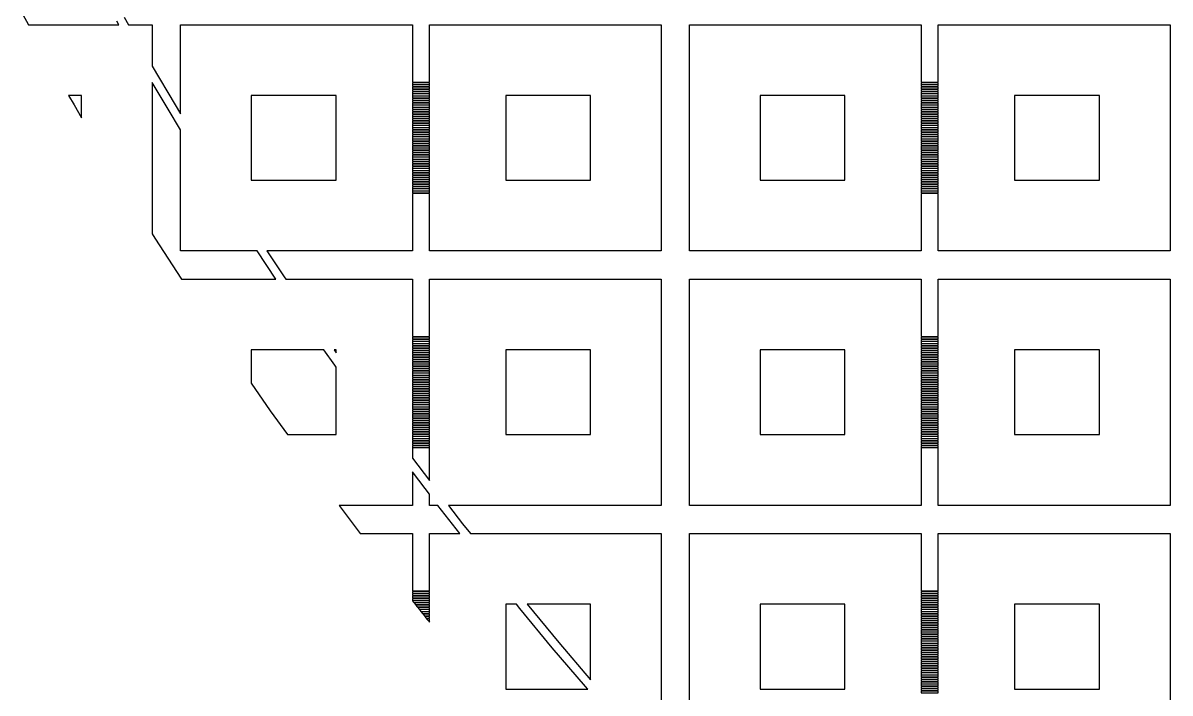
# Model space of a CAD drawing. Extents: x 40 to 187, y -3 to 150.
# Drawn here: x 43.42 to 64.17, y 24.47 to 36.59 of the extents above; entities that cross this region are included whole.
import ezdxf

# ---------------------------------------------------------------- set-up
doc = ezdxf.new("R2010")
doc.units = 0

msp = doc.modelspace()

# ---------------------------------------------------------------- linework, layer by layer
for p, q in [((43.4214, 36.7401), (43.5232, 36.5579)), ((43.5232, 36.5579), (45.1563, 36.5579)), ((45.1563, 36.5579), (45.119, 36.6229)), ((45.2495, 36.6968), (45.3293, 36.5579)), ((45.3293, 36.5579), (45.7613, 36.5579)), ((45.7613, 36.5579), (45.7613, 35.8087)), ((46.2726, 34.9482), (46.2726, 36.5579)), ((46.2726, 36.5579), (50.4653, 36.5579)), ((50.4653, 36.5579), (50.4653, 35.52)), ((50.7721, 35.52), (50.7721, 36.5579)), ((50.7721, 36.5579), (54.9647, 36.5579)), ((54.9647, 36.5579), (54.9647, 32.4675)), ((55.476, 32.4675), (55.476, 36.5579)), ((55.476, 36.5579), (59.6687, 36.5579)), ((59.6687, 36.5579), (59.6687, 35.52)), ((59.9755, 35.52), (59.9755, 36.5579)), ((59.9755, 36.5579), (64.1681, 36.5579)), ((64.1681, 36.5579), (64.1681, 32.4675)), ((45.7613, 35.8087), (46.1755, 35.108)), ((46.0468, 35.0309), (45.7613, 35.5139)), ((45.7613, 35.5139), (45.7613, 32.777)), ((50.4653, 35.52), (50.7721, 35.52)), ((50.7721, 35.5098), (50.4653, 35.5098)), ((50.4653, 35.5098), (50.4653, 35.4791)), ((50.4653, 35.4791), (50.7721, 35.4791)), ((50.7721, 35.4791), (50.7721, 35.5098)), ((59.6687, 35.52), (59.9755, 35.52)), ((59.9755, 35.5098), (59.6687, 35.5098)), ((59.6687, 35.5098), (59.6687, 35.4791)), ((59.6687, 35.4791), (59.9755, 35.4791)), ((59.9755, 35.4791), (59.9755, 35.5098)), ((44.4831, 35.2797), (44.2474, 35.2797)), ((44.2474, 35.2797), (44.3469, 35.1065)), ((44.4831, 34.8761), (44.4831, 35.2797)), ((49.0848, 35.2797), (47.5509, 35.2797)), ((47.5509, 35.2797), (47.5509, 33.7458)), ((49.0848, 33.7458), (49.0848, 35.2797)), ((50.7721, 35.4689), (50.4653, 35.4689)), ((50.4653, 35.4689), (50.4653, 35.4382)), ((50.4653, 35.4382), (50.7721, 35.4382)), ((50.7721, 35.428), (50.4653, 35.428)), ((50.4653, 35.428), (50.4653, 35.3973)), ((50.4653, 35.3973), (50.7721, 35.3973)), ((50.7721, 35.3871), (50.4653, 35.3871)), ((50.4653, 35.3871), (50.4653, 35.3564)), ((50.4653, 35.3564), (50.7721, 35.3564)), ((50.7721, 35.3461), (50.4653, 35.3461)), ((50.4653, 35.3461), (50.4653, 35.3155)), ((50.4653, 35.3155), (50.7721, 35.3155)), ((50.7721, 35.3053), (50.4653, 35.3053)), ((50.4653, 35.3053), (50.4653, 35.2746)), ((50.4653, 35.2746), (50.7721, 35.2746)), ((50.7721, 35.4382), (50.7721, 35.4689)), ((50.7721, 35.3973), (50.7721, 35.428)), ((50.7721, 35.3564), (50.7721, 35.3871)), ((50.7721, 35.3155), (50.7721, 35.3461)), ((50.7721, 35.2746), (50.7721, 35.3053)), ((53.6865, 35.2797), (52.1526, 35.2797)), ((52.1526, 35.2797), (52.1526, 33.7458)), ((53.6865, 33.7458), (53.6865, 35.2797)), ((58.2882, 35.2797), (56.7543, 35.2797)), ((56.7543, 35.2797), (56.7543, 33.7458)), ((58.2882, 33.7458), (58.2882, 35.2797)), ((59.9755, 35.4689), (59.6687, 35.4689)), ((59.6687, 35.4689), (59.6687, 35.4382)), ((59.6687, 35.4382), (59.9755, 35.4382)), ((59.9755, 35.428), (59.6687, 35.428)), ((59.6687, 35.428), (59.6687, 35.3973)), ((59.6687, 35.3973), (59.9755, 35.3973)), ((59.9755, 35.3871), (59.6687, 35.3871)), ((59.6687, 35.3871), (59.6687, 35.3564)), ((59.6687, 35.3564), (59.9755, 35.3564)), ((59.9755, 35.3461), (59.6687, 35.3461)), ((59.6687, 35.3461), (59.6687, 35.3155)), ((59.6687, 35.3155), (59.9755, 35.3155)), ((59.9755, 35.3053), (59.6687, 35.3053)), ((59.6687, 35.3053), (59.6687, 35.2746)), ((59.6687, 35.2746), (59.9755, 35.2746)), ((59.9755, 35.4382), (59.9755, 35.4689)), ((59.9755, 35.3973), (59.9755, 35.428)), ((59.9755, 35.3564), (59.9755, 35.3871)), ((59.9755, 35.3155), (59.9755, 35.3461)), ((59.9755, 35.2746), (59.9755, 35.3053)), ((62.8899, 35.2797), (61.356, 35.2797)), ((61.356, 35.2797), (61.356, 33.7458)), ((62.8899, 33.7458), (62.8899, 35.2797)), ((44.3469, 35.1065), (44.4831, 34.8761)), ((46.1755, 35.108), (46.2726, 34.9482)), ((50.7721, 35.2643), (50.4653, 35.2643)), ((50.4653, 35.2643), (50.4653, 35.2337)), ((50.4653, 35.2337), (50.7721, 35.2337)), ((50.7721, 35.2234), (50.4653, 35.2234)), ((50.4653, 35.2234), (50.4653, 35.1928)), ((50.4653, 35.1928), (50.7721, 35.1928)), ((50.7721, 35.1825), (50.4653, 35.1825)), ((50.4653, 35.1825), (50.4653, 35.1519)), ((50.4653, 35.1519), (50.7721, 35.1519)), ((50.7721, 35.1416), (50.4653, 35.1416)), ((50.4653, 35.1416), (50.4653, 35.111)), ((50.4653, 35.111), (50.7721, 35.111)), ((50.7721, 35.1007), (50.4653, 35.1007)), ((50.4653, 35.1007), (50.4653, 35.0701)), ((50.4653, 35.0701), (50.7721, 35.0701)), ((50.7721, 35.2337), (50.7721, 35.2643)), ((50.7721, 35.1928), (50.7721, 35.2234)), ((50.7721, 35.1519), (50.7721, 35.1825)), ((50.7721, 35.111), (50.7721, 35.1416)), ((50.7721, 35.0701), (50.7721, 35.1007)), ((59.9755, 35.2643), (59.6687, 35.2643)), ((59.6687, 35.2643), (59.6687, 35.2337)), ((59.6687, 35.2337), (59.9755, 35.2337)), ((59.9755, 35.2234), (59.6687, 35.2234)), ((59.6687, 35.2234), (59.6687, 35.1928)), ((59.6687, 35.1928), (59.9755, 35.1928)), ((59.9755, 35.1825), (59.6687, 35.1825)), ((59.6687, 35.1825), (59.6687, 35.1519)), ((59.6687, 35.1519), (59.9755, 35.1519)), ((59.9755, 35.1416), (59.6687, 35.1416)), ((59.6687, 35.1416), (59.6687, 35.111)), ((59.6687, 35.111), (59.9755, 35.111)), ((59.9755, 35.1007), (59.6687, 35.1007)), ((59.6687, 35.1007), (59.6687, 35.0701)), ((59.6687, 35.0701), (59.9755, 35.0701)), ((59.9755, 35.2337), (59.9755, 35.2643)), ((59.9755, 35.1928), (59.9755, 35.2234)), ((59.9755, 35.1519), (59.9755, 35.1825)), ((59.9755, 35.111), (59.9755, 35.1416)), ((59.9755, 35.0701), (59.9755, 35.1007)), ((46.2726, 34.6594), (46.0468, 35.0309)), ((50.7721, 35.0598), (50.4653, 35.0598)), ((50.4653, 35.0598), (50.4653, 35.0291)), ((50.4653, 35.0291), (50.7721, 35.0291)), ((50.7721, 35.0189), (50.4653, 35.0189)), ((50.4653, 35.0189), (50.4653, 34.9883)), ((50.4653, 34.9883), (50.7721, 34.9883)), ((50.7721, 34.978), (50.4653, 34.978)), ((50.4653, 34.978), (50.4653, 34.9473)), ((50.4653, 34.9473), (50.7721, 34.9473)), ((50.7721, 34.9371), (50.4653, 34.9371)), ((50.4653, 34.9371), (50.4653, 34.9064)), ((50.4653, 34.9064), (50.7721, 34.9064)), ((50.7721, 34.8962), (50.4653, 34.8962)), ((50.4653, 34.8962), (50.4653, 34.8655)), ((50.4653, 34.8655), (50.7721, 34.8655)), ((50.7721, 34.8553), (50.4653, 34.8553)), ((50.4653, 34.8553), (50.4653, 34.8246)), ((50.7721, 35.0291), (50.7721, 35.0598)), ((50.7721, 34.9883), (50.7721, 35.0189)), ((50.7721, 34.9473), (50.7721, 34.978)), ((50.7721, 34.9064), (50.7721, 34.9371)), ((50.7721, 34.8655), (50.7721, 34.8962)), ((50.7721, 34.8246), (50.7721, 34.8553)), ((59.9755, 35.0598), (59.6687, 35.0598)), ((59.6687, 35.0598), (59.6687, 35.0291)), ((59.6687, 35.0291), (59.9755, 35.0291)), ((59.9755, 35.0189), (59.6687, 35.0189)), ((59.6687, 35.0189), (59.6687, 34.9883)), ((59.6687, 34.9883), (59.9755, 34.9883)), ((59.9755, 34.978), (59.6687, 34.978)), ((59.6687, 34.978), (59.6687, 34.9473)), ((59.6687, 34.9473), (59.9755, 34.9473)), ((59.9755, 34.9371), (59.6687, 34.9371)), ((59.6687, 34.9371), (59.6687, 34.9064)), ((59.6687, 34.9064), (59.9755, 34.9064)), ((59.9755, 34.8962), (59.6687, 34.8962)), ((59.6687, 34.8962), (59.6687, 34.8655)), ((59.6687, 34.8655), (59.9755, 34.8655)), ((59.9755, 34.8553), (59.6687, 34.8553)), ((59.6687, 34.8553), (59.6687, 34.8246)), ((59.9755, 35.0291), (59.9755, 35.0598)), ((59.9755, 34.9883), (59.9755, 35.0189)), ((59.9755, 34.9473), (59.9755, 34.978)), ((59.9755, 34.9064), (59.9755, 34.9371)), ((59.9755, 34.8655), (59.9755, 34.8962)), ((59.9755, 34.8246), (59.9755, 34.8553)), ((46.2726, 32.4675), (46.2726, 34.6594)), ((50.4653, 34.8246), (50.7721, 34.8246)), ((50.7721, 34.8144), (50.4653, 34.8144)), ((50.4653, 34.8144), (50.4653, 34.7837)), ((50.4653, 34.7837), (50.7721, 34.7837)), ((50.7721, 34.7735), (50.4653, 34.7735)), ((50.4653, 34.7735), (50.4653, 34.7428)), ((50.4653, 34.7428), (50.7721, 34.7428)), ((50.7721, 34.7326), (50.4653, 34.7326)), ((50.4653, 34.7326), (50.4653, 34.7019)), ((50.4653, 34.7019), (50.7721, 34.7019)), ((50.7721, 34.6917), (50.4653, 34.6917)), ((50.4653, 34.6917), (50.4653, 34.661)), ((50.4653, 34.661), (50.7721, 34.661)), ((50.7721, 34.6508), (50.4653, 34.6508)), ((50.4653, 34.6508), (50.4653, 34.6201)), ((50.7721, 34.7837), (50.7721, 34.8144)), ((50.7721, 34.7428), (50.7721, 34.7735)), ((50.7721, 34.7019), (50.7721, 34.7326)), ((50.7721, 34.661), (50.7721, 34.6917)), ((50.7721, 34.6201), (50.7721, 34.6508)), ((59.6687, 34.8246), (59.9755, 34.8246)), ((59.9755, 34.8144), (59.6687, 34.8144)), ((59.6687, 34.8144), (59.6687, 34.7837)), ((59.6687, 34.7837), (59.9755, 34.7837)), ((59.9755, 34.7735), (59.6687, 34.7735)), ((59.6687, 34.7735), (59.6687, 34.7428)), ((59.6687, 34.7428), (59.9755, 34.7428)), ((59.9755, 34.7326), (59.6687, 34.7326)), ((59.6687, 34.7326), (59.6687, 34.7019)), ((59.6687, 34.7019), (59.9755, 34.7019)), ((59.9755, 34.6917), (59.6687, 34.6917)), ((59.6687, 34.6917), (59.6687, 34.661)), ((59.6687, 34.661), (59.9755, 34.661)), ((59.9755, 34.6508), (59.6687, 34.6508)), ((59.6687, 34.6508), (59.6687, 34.6201)), ((59.9755, 34.7837), (59.9755, 34.8144)), ((59.9755, 34.7428), (59.9755, 34.7735)), ((59.9755, 34.7019), (59.9755, 34.7326)), ((59.9755, 34.661), (59.9755, 34.6917)), ((59.9755, 34.6201), (59.9755, 34.6508)), ((50.4653, 34.6201), (50.7721, 34.6201)), ((50.7721, 34.6099), (50.4653, 34.6099)), ((50.4653, 34.6099), (50.4653, 34.5792)), ((50.4653, 34.5792), (50.7721, 34.5792)), ((50.7721, 34.569), (50.4653, 34.569)), ((50.4653, 34.569), (50.4653, 34.5383)), ((50.4653, 34.5383), (50.7721, 34.5383)), ((50.7721, 34.5281), (50.4653, 34.5281)), ((50.4653, 34.5281), (50.4653, 34.4974)), ((50.4653, 34.4974), (50.7721, 34.4974)), ((50.7721, 34.4872), (50.4653, 34.4872)), ((50.4653, 34.4872), (50.4653, 34.4565)), ((50.4653, 34.4565), (50.7721, 34.4565)), ((50.7721, 34.4463), (50.4653, 34.4463)), ((50.4653, 34.4463), (50.4653, 34.4156)), ((50.7721, 34.5792), (50.7721, 34.6099)), ((50.7721, 34.5383), (50.7721, 34.569)), ((50.7721, 34.4974), (50.7721, 34.5281)), ((50.7721, 34.4565), (50.7721, 34.4872)), ((50.7721, 34.4156), (50.7721, 34.4463)), ((59.6687, 34.6201), (59.9755, 34.6201)), ((59.9755, 34.6099), (59.6687, 34.6099)), ((59.6687, 34.6099), (59.6687, 34.5792)), ((59.6687, 34.5792), (59.9755, 34.5792)), ((59.9755, 34.569), (59.6687, 34.569)), ((59.6687, 34.569), (59.6687, 34.5383)), ((59.6687, 34.5383), (59.9755, 34.5383)), ((59.9755, 34.5281), (59.6687, 34.5281)), ((59.6687, 34.5281), (59.6687, 34.4974)), ((59.6687, 34.4974), (59.9755, 34.4974)), ((59.9755, 34.4872), (59.6687, 34.4872)), ((59.6687, 34.4872), (59.6687, 34.4565)), ((59.6687, 34.4565), (59.9755, 34.4565)), ((59.9755, 34.4463), (59.6687, 34.4463)), ((59.6687, 34.4463), (59.6687, 34.4156)), ((59.9755, 34.5792), (59.9755, 34.6099)), ((59.9755, 34.5383), (59.9755, 34.569)), ((59.9755, 34.4974), (59.9755, 34.5281)), ((59.9755, 34.4565), (59.9755, 34.4872)), ((59.9755, 34.4156), (59.9755, 34.4463)), ((50.4653, 34.4156), (50.7721, 34.4156)), ((50.7721, 34.4054), (50.4653, 34.4054)), ((50.4653, 34.4054), (50.4653, 34.3747)), ((50.4653, 34.3747), (50.7721, 34.3747)), ((50.7721, 34.3645), (50.4653, 34.3645)), ((50.4653, 34.3645), (50.4653, 34.3338)), ((50.4653, 34.3338), (50.7721, 34.3338)), ((50.7721, 34.3236), (50.4653, 34.3236)), ((50.4653, 34.3236), (50.4653, 34.2929)), ((50.4653, 34.2929), (50.7721, 34.2929)), ((50.7721, 34.2827), (50.4653, 34.2827)), ((50.4653, 34.2827), (50.4653, 34.252)), ((50.4653, 34.252), (50.7721, 34.252)), ((50.7721, 34.2418), (50.4653, 34.2418)), ((50.4653, 34.2418), (50.4653, 34.2111)), ((50.7721, 34.3747), (50.7721, 34.4054)), ((50.7721, 34.3338), (50.7721, 34.3645)), ((50.7721, 34.2929), (50.7721, 34.3236)), ((50.7721, 34.252), (50.7721, 34.2827)), ((50.7721, 34.2111), (50.7721, 34.2418)), ((59.6687, 34.4156), (59.9755, 34.4156)), ((59.9755, 34.4054), (59.6687, 34.4054)), ((59.6687, 34.4054), (59.6687, 34.3747)), ((59.6687, 34.3747), (59.9755, 34.3747)), ((59.9755, 34.3645), (59.6687, 34.3645)), ((59.6687, 34.3645), (59.6687, 34.3338)), ((59.6687, 34.3338), (59.9755, 34.3338)), ((59.9755, 34.3236), (59.6687, 34.3236)), ((59.6687, 34.3236), (59.6687, 34.2929)), ((59.6687, 34.2929), (59.9755, 34.2929)), ((59.9755, 34.2827), (59.6687, 34.2827)), ((59.6687, 34.2827), (59.6687, 34.252)), ((59.6687, 34.252), (59.9755, 34.252)), ((59.9755, 34.2418), (59.6687, 34.2418)), ((59.6687, 34.2418), (59.6687, 34.2111)), ((59.9755, 34.3747), (59.9755, 34.4054)), ((59.9755, 34.3338), (59.9755, 34.3645)), ((59.9755, 34.2929), (59.9755, 34.3236)), ((59.9755, 34.252), (59.9755, 34.2827)), ((59.9755, 34.2111), (59.9755, 34.2418)), ((50.4653, 34.2111), (50.7721, 34.2111)), ((50.7721, 34.2009), (50.4653, 34.2009)), ((50.4653, 34.2009), (50.4653, 34.1702)), ((50.4653, 34.1702), (50.7721, 34.1702)), ((50.7721, 34.16), (50.4653, 34.16)), ((50.4653, 34.16), (50.4653, 34.1293)), ((50.4653, 34.1293), (50.7721, 34.1293)), ((50.7721, 34.119), (50.4653, 34.119)), ((50.4653, 34.119), (50.4653, 34.0884)), ((50.4653, 34.0884), (50.7721, 34.0884)), ((50.7721, 34.0782), (50.4653, 34.0782)), ((50.4653, 34.0782), (50.4653, 34.0475)), ((50.4653, 34.0475), (50.7721, 34.0475)), ((50.7721, 34.0372), (50.4653, 34.0372)), ((50.4653, 34.0372), (50.4653, 34.0066)), ((50.7721, 34.1702), (50.7721, 34.2009)), ((50.7721, 34.1293), (50.7721, 34.16)), ((50.7721, 34.0884), (50.7721, 34.119)), ((50.7721, 34.0475), (50.7721, 34.0782)), ((50.7721, 34.0066), (50.7721, 34.0372)), ((59.6687, 34.2111), (59.9755, 34.2111)), ((59.9755, 34.2009), (59.6687, 34.2009)), ((59.6687, 34.2009), (59.6687, 34.1702)), ((59.6687, 34.1702), (59.9755, 34.1702)), ((59.9755, 34.16), (59.6687, 34.16)), ((59.6687, 34.16), (59.6687, 34.1293)), ((59.6687, 34.1293), (59.9755, 34.1293)), ((59.9755, 34.119), (59.6687, 34.119)), ((59.6687, 34.119), (59.6687, 34.0884)), ((59.6687, 34.0884), (59.9755, 34.0884)), ((59.9755, 34.0782), (59.6687, 34.0782)), ((59.6687, 34.0782), (59.6687, 34.0475)), ((59.6687, 34.0475), (59.9755, 34.0475)), ((59.9755, 34.0372), (59.6687, 34.0372)), ((59.6687, 34.0372), (59.6687, 34.0066)), ((59.9755, 34.1702), (59.9755, 34.2009)), ((59.9755, 34.1293), (59.9755, 34.16)), ((59.9755, 34.0884), (59.9755, 34.119)), ((59.9755, 34.0475), (59.9755, 34.0782)), ((59.9755, 34.0066), (59.9755, 34.0372)), ((50.4653, 34.0066), (50.7721, 34.0066)), ((50.7721, 33.9963), (50.4653, 33.9963)), ((50.4653, 33.9963), (50.4653, 33.9657)), ((50.4653, 33.9657), (50.7721, 33.9657)), ((50.7721, 33.9554), (50.4653, 33.9554)), ((50.4653, 33.9554), (50.4653, 33.9247)), ((50.4653, 33.9247), (50.7721, 33.9247)), ((50.7721, 33.9145), (50.4653, 33.9145)), ((50.4653, 33.9145), (50.4653, 33.8839)), ((50.4653, 33.8839), (50.7721, 33.8839)), ((50.7721, 33.8736), (50.4653, 33.8736)), ((50.4653, 33.8736), (50.4653, 33.8429)), ((50.4653, 33.8429), (50.7721, 33.8429)), ((50.7721, 33.8327), (50.4653, 33.8327)), ((50.4653, 33.8327), (50.4653, 33.802)), ((50.7721, 33.9657), (50.7721, 33.9963)), ((50.7721, 33.9247), (50.7721, 33.9554)), ((50.7721, 33.8839), (50.7721, 33.9145)), ((50.7721, 33.8429), (50.7721, 33.8736)), ((50.7721, 33.802), (50.7721, 33.8327)), ((59.6687, 34.0066), (59.9755, 34.0066)), ((59.9755, 33.9963), (59.6687, 33.9963)), ((59.6687, 33.9963), (59.6687, 33.9657)), ((59.6687, 33.9657), (59.9755, 33.9657)), ((59.9755, 33.9554), (59.6687, 33.9554)), ((59.6687, 33.9554), (59.6687, 33.9247)), ((59.6687, 33.9247), (59.9755, 33.9247)), ((59.9755, 33.9145), (59.6687, 33.9145)), ((59.6687, 33.9145), (59.6687, 33.8839)), ((59.6687, 33.8839), (59.9755, 33.8839)), ((59.9755, 33.8736), (59.6687, 33.8736)), ((59.6687, 33.8736), (59.6687, 33.8429)), ((59.6687, 33.8429), (59.9755, 33.8429)), ((59.9755, 33.8327), (59.6687, 33.8327)), ((59.6687, 33.8327), (59.6687, 33.802)), ((59.9755, 33.9657), (59.9755, 33.9963)), ((59.9755, 33.9247), (59.9755, 33.9554)), ((59.9755, 33.8839), (59.9755, 33.9145)), ((59.9755, 33.8429), (59.9755, 33.8736)), ((59.9755, 33.802), (59.9755, 33.8327)), ((47.5509, 33.7458), (49.0848, 33.7458)), ((50.4653, 33.802), (50.7721, 33.802)), ((50.7721, 33.7918), (50.4653, 33.7918)), ((50.4653, 33.7918), (50.4653, 33.7611)), ((50.4653, 33.7611), (50.7721, 33.7611)), ((50.7721, 33.7509), (50.4653, 33.7509)), ((50.4653, 33.7509), (50.4653, 33.7202)), ((50.4653, 33.7202), (50.7721, 33.7202)), ((50.7721, 33.71), (50.4653, 33.71)), ((50.4653, 33.71), (50.4653, 33.6793)), ((50.4653, 33.6793), (50.7721, 33.6793)), ((50.7721, 33.6691), (50.4653, 33.6691)), ((50.4653, 33.6691), (50.4653, 33.6384)), ((50.4653, 33.6384), (50.7721, 33.6384)), ((50.7721, 33.6282), (50.4653, 33.6282)), ((50.4653, 33.6282), (50.4653, 33.5975)), ((50.7721, 33.7611), (50.7721, 33.7918)), ((50.7721, 33.7202), (50.7721, 33.7509)), ((50.7721, 33.6793), (50.7721, 33.71)), ((50.7721, 33.6384), (50.7721, 33.6691)), ((50.7721, 33.5975), (50.7721, 33.6282)), ((52.1526, 33.7458), (53.6865, 33.7458)), ((56.7543, 33.7458), (58.2882, 33.7458)), ((59.6687, 33.802), (59.9755, 33.802)), ((59.9755, 33.7918), (59.6687, 33.7918)), ((59.6687, 33.7918), (59.6687, 33.7611)), ((59.6687, 33.7611), (59.9755, 33.7611)), ((59.9755, 33.7509), (59.6687, 33.7509)), ((59.6687, 33.7509), (59.6687, 33.7202)), ((59.6687, 33.7202), (59.9755, 33.7202)), ((59.9755, 33.71), (59.6687, 33.71)), ((59.6687, 33.71), (59.6687, 33.6793)), ((59.6687, 33.6793), (59.9755, 33.6793)), ((59.9755, 33.6691), (59.6687, 33.6691)), ((59.6687, 33.6691), (59.6687, 33.6384)), ((59.6687, 33.6384), (59.9755, 33.6384)), ((59.9755, 33.6282), (59.6687, 33.6282)), ((59.6687, 33.6282), (59.6687, 33.5975)), ((59.9755, 33.7611), (59.9755, 33.7918)), ((59.9755, 33.7202), (59.9755, 33.7509)), ((59.9755, 33.6793), (59.9755, 33.71)), ((59.9755, 33.6384), (59.9755, 33.6691)), ((59.9755, 33.5975), (59.9755, 33.6282)), ((61.356, 33.7458), (62.8899, 33.7458)), ((50.4653, 33.5975), (50.7721, 33.5975)), ((50.7721, 33.5873), (50.4653, 33.5873)), ((50.4653, 33.5873), (50.4653, 33.5566)), ((50.4653, 33.5566), (50.7721, 33.5566)), ((50.7721, 33.5464), (50.4653, 33.5464)), ((50.4653, 33.5464), (50.4653, 33.5157)), ((50.4653, 33.5157), (50.7721, 33.5157)), ((50.7721, 33.5055), (50.4653, 33.5055)), ((50.4653, 33.5055), (50.4653, 32.4675)), ((50.7721, 33.5566), (50.7721, 33.5873)), ((50.7721, 33.5157), (50.7721, 33.5464)), ((50.7721, 32.4675), (50.7721, 33.5055)), ((59.6687, 33.5975), (59.9755, 33.5975)), ((59.9755, 33.5873), (59.6687, 33.5873)), ((59.6687, 33.5873), (59.6687, 33.5566)), ((59.6687, 33.5566), (59.9755, 33.5566)), ((59.9755, 33.5464), (59.6687, 33.5464)), ((59.6687, 33.5464), (59.6687, 33.5157)), ((59.6687, 33.5157), (59.9755, 33.5157)), ((59.9755, 33.5055), (59.6687, 33.5055)), ((59.6687, 33.5055), (59.6687, 32.4675)), ((59.9755, 33.5566), (59.9755, 33.5873)), ((59.9755, 33.5157), (59.9755, 33.5464)), ((59.9755, 32.4675), (59.9755, 33.5055)), ((45.7613, 32.777), (45.8095, 32.6999)), ((45.8095, 32.6999), (46.2868, 31.9562)), ((47.6557, 32.4675), (46.2726, 32.4675)), ((47.9929, 31.9562), (47.6557, 32.4675)), ((50.4653, 32.4675), (47.8354, 32.4675)), ((47.8354, 32.4675), (48.1429, 32.0011)), ((54.9647, 32.4675), (50.7721, 32.4675)), ((59.6687, 32.4675), (55.476, 32.4675)), ((64.1681, 32.4675), (59.9755, 32.4675)), ((46.2868, 31.9562), (47.9929, 31.9562)), ((48.1429, 32.0011), (48.1733, 31.9562)), ((48.1733, 31.9562), (50.4653, 31.9562)), ((50.4653, 31.9562), (50.4653, 30.9183)), ((50.7721, 30.9183), (50.7721, 31.9562)), ((50.7721, 31.9562), (54.9647, 31.9562)), ((54.9647, 31.9562), (54.9647, 27.8658)), ((55.476, 27.8658), (55.476, 31.9562)), ((55.476, 31.9562), (59.6687, 31.9562)), ((59.6687, 31.9562), (59.6687, 30.9183)), ((59.9755, 30.9183), (59.9755, 31.9562)), ((59.9755, 31.9562), (64.1681, 31.9562)), ((64.1681, 31.9562), (64.1681, 27.8658)), ((50.4653, 30.9183), (50.7721, 30.9183)), ((59.6687, 30.9183), (59.9755, 30.9183)), ((50.7721, 30.9081), (50.4653, 30.9081)), ((50.4653, 30.9081), (50.4653, 30.8774)), ((50.4653, 30.8774), (50.7721, 30.8774)), ((50.7721, 30.8672), (50.4653, 30.8672)), ((50.4653, 30.8672), (50.4653, 30.8365)), ((50.4653, 30.8365), (50.7721, 30.8365)), ((50.7721, 30.8263), (50.4653, 30.8263)), ((50.4653, 30.8263), (50.4653, 30.7956)), ((50.4653, 30.7956), (50.7721, 30.7956)), ((50.7721, 30.7854), (50.4653, 30.7854)), ((50.4653, 30.7854), (50.4653, 30.7547)), ((50.4653, 30.7547), (50.7721, 30.7547)), ((50.7721, 30.7444), (50.4653, 30.7444)), ((50.4653, 30.7444), (50.4653, 30.7138)), ((50.4653, 30.7138), (50.7721, 30.7138)), ((50.7721, 30.8774), (50.7721, 30.9081)), ((50.7721, 30.8365), (50.7721, 30.8672)), ((50.7721, 30.7956), (50.7721, 30.8263)), ((50.7721, 30.7547), (50.7721, 30.7854)), ((50.7721, 30.7138), (50.7721, 30.7444)), ((59.9755, 30.9081), (59.6687, 30.9081)), ((59.6687, 30.9081), (59.6687, 30.8774)), ((59.6687, 30.8774), (59.9755, 30.8774)), ((59.9755, 30.8672), (59.6687, 30.8672)), ((59.6687, 30.8672), (59.6687, 30.8365)), ((59.6687, 30.8365), (59.9755, 30.8365)), ((59.9755, 30.8263), (59.6687, 30.8263)), ((59.6687, 30.8263), (59.6687, 30.7956)), ((59.6687, 30.7956), (59.9755, 30.7956)), ((59.9755, 30.7854), (59.6687, 30.7854)), ((59.6687, 30.7854), (59.6687, 30.7547)), ((59.6687, 30.7547), (59.9755, 30.7547)), ((59.9755, 30.7444), (59.6687, 30.7444)), ((59.6687, 30.7444), (59.6687, 30.7138)), ((59.6687, 30.7138), (59.9755, 30.7138)), ((59.9755, 30.8774), (59.9755, 30.9081)), ((59.9755, 30.8365), (59.9755, 30.8672)), ((59.9755, 30.7956), (59.9755, 30.8263)), ((59.9755, 30.7547), (59.9755, 30.7854)), ((59.9755, 30.7138), (59.9755, 30.7444)), ((48.8663, 30.678), (47.5509, 30.678)), ((47.5509, 30.678), (47.5509, 30.0737)), ((49.0606, 30.3984), (48.8663, 30.678)), ((49.0848, 30.678), (49.0489, 30.678)), ((49.0489, 30.678), (49.0848, 30.6264)), ((49.0848, 30.6264), (49.0848, 30.678)), ((50.7721, 30.7036), (50.4653, 30.7036)), ((50.4653, 30.7036), (50.4653, 30.6729)), ((50.4653, 30.6729), (50.7721, 30.6729)), ((50.7721, 30.6626), (50.4653, 30.6626)), ((50.4653, 30.6626), (50.4653, 30.632)), ((50.4653, 30.632), (50.7721, 30.632)), ((50.7721, 30.6217), (50.4653, 30.6217)), ((50.4653, 30.6217), (50.4653, 30.5911)), ((50.4653, 30.5911), (50.7721, 30.5911)), ((50.7721, 30.5808), (50.4653, 30.5808)), ((50.4653, 30.5808), (50.4653, 30.5502)), ((50.4653, 30.5502), (50.7721, 30.5502)), ((50.7721, 30.5399), (50.4653, 30.5399)), ((50.4653, 30.5399), (50.4653, 30.5093)), ((50.4653, 30.5093), (50.7721, 30.5093)), ((50.7721, 30.499), (50.4653, 30.499)), ((50.4653, 30.499), (50.4653, 30.4684)), ((50.7721, 30.6729), (50.7721, 30.7036)), ((50.7721, 30.632), (50.7721, 30.6626)), ((50.7721, 30.5911), (50.7721, 30.6217)), ((50.7721, 30.5502), (50.7721, 30.5808)), ((50.7721, 30.5093), (50.7721, 30.5399)), ((50.7721, 30.4684), (50.7721, 30.499)), ((53.6865, 30.678), (52.1526, 30.678)), ((52.1526, 30.678), (52.1526, 29.1441)), ((53.6865, 29.1441), (53.6865, 30.678)), ((58.2882, 30.678), (56.7543, 30.678)), ((56.7543, 30.678), (56.7543, 29.1441)), ((58.2882, 29.1441), (58.2882, 30.678)), ((59.9755, 30.7036), (59.6687, 30.7036)), ((59.6687, 30.7036), (59.6687, 30.6729)), ((59.6687, 30.6729), (59.9755, 30.6729)), ((59.9755, 30.6626), (59.6687, 30.6626)), ((59.6687, 30.6626), (59.6687, 30.632)), ((59.6687, 30.632), (59.9755, 30.632)), ((59.9755, 30.6217), (59.6687, 30.6217)), ((59.6687, 30.6217), (59.6687, 30.5911)), ((59.6687, 30.5911), (59.9755, 30.5911)), ((59.9755, 30.5808), (59.6687, 30.5808)), ((59.6687, 30.5808), (59.6687, 30.5502)), ((59.6687, 30.5502), (59.9755, 30.5502)), ((59.9755, 30.5399), (59.6687, 30.5399)), ((59.6687, 30.5399), (59.6687, 30.5093)), ((59.6687, 30.5093), (59.9755, 30.5093)), ((59.9755, 30.499), (59.6687, 30.499)), ((59.6687, 30.499), (59.6687, 30.4684)), ((59.9755, 30.6729), (59.9755, 30.7036)), ((59.9755, 30.632), (59.9755, 30.6626)), ((59.9755, 30.5911), (59.9755, 30.6217)), ((59.9755, 30.5502), (59.9755, 30.5808)), ((59.9755, 30.5093), (59.9755, 30.5399)), ((59.9755, 30.4684), (59.9755, 30.499)), ((62.8899, 30.678), (61.356, 30.678)), ((61.356, 30.678), (61.356, 29.1441)), ((62.8899, 29.1441), (62.8899, 30.678)), ((49.0848, 30.3645), (49.0606, 30.3984)), ((49.0848, 29.1441), (49.0848, 30.3645)), ((50.4653, 30.4684), (50.7721, 30.4684)), ((50.7721, 30.4581), (50.4653, 30.4581)), ((50.4653, 30.4581), (50.4653, 30.4274)), ((50.4653, 30.4274), (50.7721, 30.4274)), ((50.7721, 30.4172), (50.4653, 30.4172)), ((50.4653, 30.4172), (50.4653, 30.3866)), ((50.4653, 30.3866), (50.7721, 30.3866)), ((50.7721, 30.3763), (50.4653, 30.3763)), ((50.4653, 30.3763), (50.4653, 30.3456)), ((50.4653, 30.3456), (50.7721, 30.3456)), ((50.7721, 30.3354), (50.4653, 30.3354)), ((50.4653, 30.3354), (50.4653, 30.3047)), ((50.4653, 30.3047), (50.7721, 30.3047)), ((50.7721, 30.2945), (50.4653, 30.2945)), ((50.4653, 30.2945), (50.4653, 30.2638)), ((50.7721, 30.4274), (50.7721, 30.4581)), ((50.7721, 30.3866), (50.7721, 30.4172)), ((50.7721, 30.3456), (50.7721, 30.3763)), ((50.7721, 30.3047), (50.7721, 30.3354)), ((50.7721, 30.2638), (50.7721, 30.2945)), ((59.6687, 30.4684), (59.9755, 30.4684)), ((59.9755, 30.4581), (59.6687, 30.4581)), ((59.6687, 30.4581), (59.6687, 30.4274)), ((59.6687, 30.4274), (59.9755, 30.4274)), ((59.9755, 30.4172), (59.6687, 30.4172)), ((59.6687, 30.4172), (59.6687, 30.3866)), ((59.6687, 30.3866), (59.9755, 30.3866)), ((59.9755, 30.3763), (59.6687, 30.3763)), ((59.6687, 30.3763), (59.6687, 30.3456)), ((59.6687, 30.3456), (59.9755, 30.3456)), ((59.9755, 30.3354), (59.6687, 30.3354)), ((59.6687, 30.3354), (59.6687, 30.3047)), ((59.6687, 30.3047), (59.9755, 30.3047)), ((59.9755, 30.2945), (59.6687, 30.2945)), ((59.6687, 30.2945), (59.6687, 30.2638)), ((59.9755, 30.4274), (59.9755, 30.4581)), ((59.9755, 30.3866), (59.9755, 30.4172)), ((59.9755, 30.3456), (59.9755, 30.3763)), ((59.9755, 30.3047), (59.9755, 30.3354)), ((59.9755, 30.2638), (59.9755, 30.2945)), ((50.4653, 30.2638), (50.7721, 30.2638)), ((50.7721, 30.2536), (50.4653, 30.2536)), ((50.4653, 30.2536), (50.4653, 30.2229)), ((50.4653, 30.2229), (50.7721, 30.2229)), ((50.7721, 30.2127), (50.4653, 30.2127)), ((50.4653, 30.2127), (50.4653, 30.182)), ((50.4653, 30.182), (50.7721, 30.182)), ((50.7721, 30.1718), (50.4653, 30.1718)), ((50.4653, 30.1718), (50.4653, 30.1411)), ((50.4653, 30.1411), (50.7721, 30.1411)), ((50.7721, 30.1309), (50.4653, 30.1309)), ((50.4653, 30.1309), (50.4653, 30.1002)), ((50.4653, 30.1002), (50.7721, 30.1002)), ((50.7721, 30.09), (50.4653, 30.09)), ((50.4653, 30.09), (50.4653, 30.0593)), ((50.7721, 30.2229), (50.7721, 30.2536)), ((50.7721, 30.182), (50.7721, 30.2127)), ((50.7721, 30.1411), (50.7721, 30.1718)), ((50.7721, 30.1002), (50.7721, 30.1309)), ((50.7721, 30.0593), (50.7721, 30.09)), ((59.6687, 30.2638), (59.9755, 30.2638)), ((59.9755, 30.2536), (59.6687, 30.2536)), ((59.6687, 30.2536), (59.6687, 30.2229)), ((59.6687, 30.2229), (59.9755, 30.2229)), ((59.9755, 30.2127), (59.6687, 30.2127)), ((59.6687, 30.2127), (59.6687, 30.182)), ((59.6687, 30.182), (59.9755, 30.182)), ((59.9755, 30.1718), (59.6687, 30.1718)), ((59.6687, 30.1718), (59.6687, 30.1411)), ((59.6687, 30.1411), (59.9755, 30.1411)), ((59.9755, 30.1309), (59.6687, 30.1309)), ((59.6687, 30.1309), (59.6687, 30.1002)), ((59.6687, 30.1002), (59.9755, 30.1002)), ((59.9755, 30.09), (59.6687, 30.09)), ((59.6687, 30.09), (59.6687, 30.0593)), ((59.9755, 30.2229), (59.9755, 30.2536)), ((59.9755, 30.182), (59.9755, 30.2127)), ((59.9755, 30.1411), (59.9755, 30.1718)), ((59.9755, 30.1002), (59.9755, 30.1309)), ((59.9755, 30.0593), (59.9755, 30.09)), ((47.5509, 30.0737), (47.8956, 29.5779)), ((50.4653, 30.0593), (50.7721, 30.0593)), ((50.7721, 30.0491), (50.4653, 30.0491)), ((50.4653, 30.0491), (50.4653, 30.0184)), ((50.4653, 30.0184), (50.7721, 30.0184)), ((50.7721, 30.0082), (50.4653, 30.0082)), ((50.4653, 30.0082), (50.4653, 29.9775)), ((50.4653, 29.9775), (50.7721, 29.9775)), ((50.7721, 29.9673), (50.4653, 29.9673)), ((50.4653, 29.9673), (50.4653, 29.9366)), ((50.4653, 29.9366), (50.7721, 29.9366)), ((50.7721, 29.9264), (50.4653, 29.9264)), ((50.4653, 29.9264), (50.4653, 29.8957)), ((50.4653, 29.8957), (50.7721, 29.8957)), ((50.7721, 29.8855), (50.4653, 29.8855)), ((50.4653, 29.8855), (50.4653, 29.8548)), ((50.7721, 30.0184), (50.7721, 30.0491)), ((50.7721, 29.9775), (50.7721, 30.0082)), ((50.7721, 29.9366), (50.7721, 29.9673)), ((50.7721, 29.8957), (50.7721, 29.9264)), ((50.7721, 29.8548), (50.7721, 29.8855)), ((59.6687, 30.0593), (59.9755, 30.0593)), ((59.9755, 30.0491), (59.6687, 30.0491)), ((59.6687, 30.0491), (59.6687, 30.0184)), ((59.6687, 30.0184), (59.9755, 30.0184)), ((59.9755, 30.0082), (59.6687, 30.0082)), ((59.6687, 30.0082), (59.6687, 29.9775)), ((59.6687, 29.9775), (59.9755, 29.9775)), ((59.9755, 29.9673), (59.6687, 29.9673)), ((59.6687, 29.9673), (59.6687, 29.9366)), ((59.6687, 29.9366), (59.9755, 29.9366)), ((59.9755, 29.9264), (59.6687, 29.9264)), ((59.6687, 29.9264), (59.6687, 29.8957)), ((59.6687, 29.8957), (59.9755, 29.8957)), ((59.9755, 29.8855), (59.6687, 29.8855)), ((59.6687, 29.8855), (59.6687, 29.8548)), ((59.9755, 30.0184), (59.9755, 30.0491)), ((59.9755, 29.9775), (59.9755, 30.0082)), ((59.9755, 29.9366), (59.9755, 29.9673)), ((59.9755, 29.8957), (59.9755, 29.9264)), ((59.9755, 29.8548), (59.9755, 29.8855)), ((50.4653, 29.8548), (50.7721, 29.8548)), ((50.7721, 29.8446), (50.4653, 29.8446)), ((50.4653, 29.8446), (50.4653, 29.8139)), ((50.4653, 29.8139), (50.7721, 29.8139)), ((50.7721, 29.8037), (50.4653, 29.8037)), ((50.4653, 29.8037), (50.4653, 29.773)), ((50.4653, 29.773), (50.7721, 29.773)), ((50.7721, 29.7628), (50.4653, 29.7628)), ((50.4653, 29.7628), (50.4653, 29.7321)), ((50.4653, 29.7321), (50.7721, 29.7321)), ((50.7721, 29.7219), (50.4653, 29.7219)), ((50.4653, 29.7219), (50.4653, 29.6912)), ((50.4653, 29.6912), (50.7721, 29.6912)), ((50.7721, 29.681), (50.4653, 29.681)), ((50.4653, 29.681), (50.4653, 29.6503)), ((50.7721, 29.8139), (50.7721, 29.8446)), ((50.7721, 29.773), (50.7721, 29.8037)), ((50.7721, 29.7321), (50.7721, 29.7628)), ((50.7721, 29.6912), (50.7721, 29.7219)), ((50.7721, 29.6503), (50.7721, 29.681)), ((59.6687, 29.8548), (59.9755, 29.8548)), ((59.9755, 29.8446), (59.6687, 29.8446)), ((59.6687, 29.8446), (59.6687, 29.8139)), ((59.6687, 29.8139), (59.9755, 29.8139)), ((59.9755, 29.8037), (59.6687, 29.8037)), ((59.6687, 29.8037), (59.6687, 29.773)), ((59.6687, 29.773), (59.9755, 29.773)), ((59.9755, 29.7628), (59.6687, 29.7628)), ((59.6687, 29.7628), (59.6687, 29.7321)), ((59.6687, 29.7321), (59.9755, 29.7321)), ((59.9755, 29.7219), (59.6687, 29.7219)), ((59.6687, 29.7219), (59.6687, 29.6912)), ((59.6687, 29.6912), (59.9755, 29.6912)), ((59.9755, 29.681), (59.6687, 29.681)), ((59.6687, 29.681), (59.6687, 29.6503)), ((59.9755, 29.8139), (59.9755, 29.8446)), ((59.9755, 29.773), (59.9755, 29.8037)), ((59.9755, 29.7321), (59.9755, 29.7628)), ((59.9755, 29.6912), (59.9755, 29.7219)), ((59.9755, 29.6503), (59.9755, 29.681)), ((47.8956, 29.5779), (48.2051, 29.1441)), ((50.4653, 29.6503), (50.7721, 29.6503)), ((50.7721, 29.6401), (50.4653, 29.6401)), ((50.4653, 29.6401), (50.4653, 29.6094)), ((50.4653, 29.6094), (50.7721, 29.6094)), ((50.7721, 29.5992), (50.4653, 29.5992)), ((50.4653, 29.5992), (50.4653, 29.5685)), ((50.4653, 29.5685), (50.7721, 29.5685)), ((50.7721, 29.5583), (50.4653, 29.5583)), ((50.4653, 29.5583), (50.4653, 29.5276)), ((50.4653, 29.5276), (50.7721, 29.5276)), ((50.7721, 29.5173), (50.4653, 29.5173)), ((50.4653, 29.5173), (50.4653, 29.4867)), ((50.4653, 29.4867), (50.7721, 29.4867)), ((50.7721, 29.4765), (50.4653, 29.4765)), ((50.4653, 29.4765), (50.4653, 29.4458)), ((50.7721, 29.6094), (50.7721, 29.6401)), ((50.7721, 29.5685), (50.7721, 29.5992)), ((50.7721, 29.5276), (50.7721, 29.5583)), ((50.7721, 29.4867), (50.7721, 29.5173)), ((50.7721, 29.4458), (50.7721, 29.4765)), ((59.6687, 29.6503), (59.9755, 29.6503)), ((59.9755, 29.6401), (59.6687, 29.6401)), ((59.6687, 29.6401), (59.6687, 29.6094)), ((59.6687, 29.6094), (59.9755, 29.6094)), ((59.9755, 29.5992), (59.6687, 29.5992)), ((59.6687, 29.5992), (59.6687, 29.5685)), ((59.6687, 29.5685), (59.9755, 29.5685)), ((59.9755, 29.5583), (59.6687, 29.5583)), ((59.6687, 29.5583), (59.6687, 29.5276)), ((59.6687, 29.5276), (59.9755, 29.5276)), ((59.9755, 29.5173), (59.6687, 29.5173)), ((59.6687, 29.5173), (59.6687, 29.4867)), ((59.6687, 29.4867), (59.9755, 29.4867)), ((59.9755, 29.4765), (59.6687, 29.4765)), ((59.6687, 29.4765), (59.6687, 29.4458)), ((59.9755, 29.6094), (59.9755, 29.6401)), ((59.9755, 29.5685), (59.9755, 29.5992)), ((59.9755, 29.5276), (59.9755, 29.5583)), ((59.9755, 29.4867), (59.9755, 29.5173)), ((59.9755, 29.4458), (59.9755, 29.4765)), ((50.4653, 29.4458), (50.7721, 29.4458)), ((50.7721, 29.4355), (50.4653, 29.4355)), ((50.4653, 29.4355), (50.4653, 29.4049)), ((50.4653, 29.4049), (50.7721, 29.4049)), ((50.7721, 29.3946), (50.4653, 29.3946)), ((50.4653, 29.3946), (50.4653, 29.364)), ((50.4653, 29.364), (50.7721, 29.364)), ((50.7721, 29.3537), (50.4653, 29.3537)), ((50.4653, 29.3537), (50.4653, 29.323)), ((50.4653, 29.323), (50.7721, 29.323)), ((50.7721, 29.3128), (50.4653, 29.3128)), ((50.4653, 29.3128), (50.4653, 29.2822)), ((50.4653, 29.2822), (50.7721, 29.2822)), ((50.7721, 29.2719), (50.4653, 29.2719)), ((50.4653, 29.2719), (50.4653, 29.2412)), ((50.7721, 29.4049), (50.7721, 29.4355)), ((50.7721, 29.364), (50.7721, 29.3946)), ((50.7721, 29.323), (50.7721, 29.3537)), ((50.7721, 29.2822), (50.7721, 29.3128)), ((50.7721, 29.2412), (50.7721, 29.2719)), ((59.6687, 29.4458), (59.9755, 29.4458)), ((59.9755, 29.4355), (59.6687, 29.4355)), ((59.6687, 29.4355), (59.6687, 29.4049)), ((59.6687, 29.4049), (59.9755, 29.4049)), ((59.9755, 29.3946), (59.6687, 29.3946)), ((59.6687, 29.3946), (59.6687, 29.364)), ((59.6687, 29.364), (59.9755, 29.364)), ((59.9755, 29.3537), (59.6687, 29.3537)), ((59.6687, 29.3537), (59.6687, 29.323)), ((59.6687, 29.323), (59.9755, 29.323)), ((59.9755, 29.3128), (59.6687, 29.3128)), ((59.6687, 29.3128), (59.6687, 29.2822)), ((59.6687, 29.2822), (59.9755, 29.2822)), ((59.9755, 29.2719), (59.6687, 29.2719)), ((59.6687, 29.2719), (59.6687, 29.2412)), ((59.9755, 29.4049), (59.9755, 29.4355)), ((59.9755, 29.364), (59.9755, 29.3946)), ((59.9755, 29.323), (59.9755, 29.3537)), ((59.9755, 29.2822), (59.9755, 29.3128)), ((59.9755, 29.2412), (59.9755, 29.2719)), ((48.2051, 29.1441), (49.0848, 29.1441)), ((50.4653, 29.2412), (50.7721, 29.2412)), ((50.7721, 29.231), (50.4653, 29.231)), ((50.4653, 29.231), (50.4653, 29.2003)), ((50.4653, 29.2003), (50.7721, 29.2003)), ((50.7721, 29.1901), (50.4653, 29.1901)), ((50.4653, 29.1901), (50.4653, 29.1594)), ((50.4653, 29.1594), (50.7721, 29.1594)), ((50.7721, 29.1492), (50.4653, 29.1492)), ((50.4653, 29.1492), (50.4653, 29.1185)), ((50.4653, 29.1185), (50.7721, 29.1185)), ((50.7721, 29.1083), (50.4653, 29.1083)), ((50.4653, 29.1083), (50.4653, 29.0776)), ((50.4653, 29.0776), (50.7721, 29.0776)), ((50.7721, 29.0674), (50.4653, 29.0674)), ((50.4653, 29.0674), (50.4653, 29.0367)), ((50.7721, 29.2003), (50.7721, 29.231)), ((50.7721, 29.1594), (50.7721, 29.1901)), ((50.7721, 29.1185), (50.7721, 29.1492)), ((50.7721, 29.0776), (50.7721, 29.1083)), ((50.7721, 29.0367), (50.7721, 29.0674)), ((52.1526, 29.1441), (53.6865, 29.1441)), ((56.7543, 29.1441), (58.2882, 29.1441)), ((59.6687, 29.2412), (59.9755, 29.2412)), ((59.9755, 29.231), (59.6687, 29.231)), ((59.6687, 29.231), (59.6687, 29.2003)), ((59.6687, 29.2003), (59.9755, 29.2003)), ((59.9755, 29.1901), (59.6687, 29.1901)), ((59.6687, 29.1901), (59.6687, 29.1594)), ((59.6687, 29.1594), (59.9755, 29.1594)), ((59.9755, 29.1492), (59.6687, 29.1492)), ((59.6687, 29.1492), (59.6687, 29.1185)), ((59.6687, 29.1185), (59.9755, 29.1185)), ((59.9755, 29.1083), (59.6687, 29.1083)), ((59.6687, 29.1083), (59.6687, 29.0776)), ((59.6687, 29.0776), (59.9755, 29.0776)), ((59.9755, 29.0674), (59.6687, 29.0674)), ((59.6687, 29.0674), (59.6687, 29.0367)), ((59.9755, 29.2003), (59.9755, 29.231)), ((59.9755, 29.1594), (59.9755, 29.1901)), ((59.9755, 29.1185), (59.9755, 29.1492)), ((59.9755, 29.0776), (59.9755, 29.1083)), ((59.9755, 29.0367), (59.9755, 29.0674)), ((61.356, 29.1441), (62.8899, 29.1441)), ((50.4653, 29.0367), (50.7721, 29.0367)), ((50.7721, 29.0265), (50.4653, 29.0265)), ((50.4653, 29.0265), (50.4653, 28.9958)), ((50.4653, 28.9958), (50.7721, 28.9958)), ((50.7721, 28.9856), (50.4653, 28.9856)), ((50.4653, 28.9856), (50.4653, 28.9549)), ((50.4653, 28.9549), (50.7721, 28.9549)), ((50.7721, 28.9447), (50.4653, 28.9447)), ((50.4653, 28.9447), (50.4653, 28.914)), ((50.4653, 28.914), (50.7721, 28.914)), ((50.7721, 28.9038), (50.4653, 28.9038)), ((50.4653, 28.9038), (50.4653, 28.7218)), ((50.7721, 28.9958), (50.7721, 29.0265)), ((50.7721, 28.9549), (50.7721, 28.9856)), ((50.7721, 28.914), (50.7721, 28.9447)), ((50.7721, 28.3134), (50.7721, 28.9038)), ((59.6687, 29.0367), (59.9755, 29.0367)), ((59.9755, 29.0265), (59.6687, 29.0265)), ((59.6687, 29.0265), (59.6687, 28.9958)), ((59.6687, 28.9958), (59.9755, 28.9958)), ((59.9755, 28.9856), (59.6687, 28.9856)), ((59.6687, 28.9856), (59.6687, 28.9549)), ((59.6687, 28.9549), (59.9755, 28.9549)), ((59.9755, 28.9447), (59.6687, 28.9447)), ((59.6687, 28.9447), (59.6687, 28.914)), ((59.6687, 28.914), (59.9755, 28.914)), ((59.9755, 28.9038), (59.6687, 28.9038)), ((59.6687, 28.9038), (59.6687, 27.8658)), ((59.9755, 28.9958), (59.9755, 29.0265)), ((59.9755, 28.9549), (59.9755, 28.9856)), ((59.9755, 28.914), (59.9755, 28.9447)), ((59.9755, 27.8658), (59.9755, 28.9038)), ((50.4653, 28.7218), (50.7721, 28.3134)), ((50.6933, 28.1685), (50.4653, 28.472)), ((50.4653, 28.472), (50.4653, 27.8658)), ((50.7721, 28.0663), (50.6933, 28.1685)), ((50.7721, 27.8658), (50.7721, 28.0663)), ((50.4653, 27.8658), (49.1384, 27.8658)), ((49.1384, 27.8658), (49.5225, 27.3545)), ((50.9265, 27.8658), (50.7721, 27.8658)), ((51.2557, 27.4387), (50.9265, 27.8658)), ((54.9647, 27.8658), (51.1159, 27.8658)), ((51.1159, 27.8658), (51.3739, 27.531)), ((59.6687, 27.8658), (55.476, 27.8658)), ((64.1681, 27.8658), (59.9755, 27.8658)), ((51.3222, 27.3545), (51.2557, 27.4387)), ((51.3739, 27.531), (51.5134, 27.3545)), ((49.5225, 27.3545), (50.4653, 27.3545)), ((50.4653, 27.3545), (50.4653, 26.3166)), ((50.7721, 27.3545), (51.3222, 27.3545)), ((50.7721, 26.3166), (50.7721, 27.3545)), ((51.5134, 27.3545), (54.9647, 27.3545)), ((54.9647, 27.3545), (54.9647, 23.2674)), ((55.476, 23.2641), (55.476, 27.3545)), ((55.476, 27.3545), (59.6687, 27.3545)), ((59.6687, 27.3545), (59.6687, 26.3166)), ((59.9755, 26.3166), (59.9755, 27.3545)), ((59.9755, 27.3545), (64.1681, 27.3545)), ((64.1681, 27.3545), (64.1681, 23.2641)), ((50.4653, 26.3166), (50.7721, 26.3166)), ((50.7721, 26.3064), (50.4653, 26.3064)), ((50.4653, 26.3064), (50.4653, 26.2757)), ((50.4653, 26.2757), (50.7721, 26.2757)), ((50.7721, 26.2655), (50.4653, 26.2655)), ((50.4653, 26.2655), (50.4653, 26.2348)), ((50.4653, 26.2348), (50.7721, 26.2348)), ((50.7721, 26.2246), (50.4653, 26.2246)), ((50.4653, 26.2246), (50.4653, 26.1939)), ((50.4653, 26.1939), (50.7721, 26.1939)), ((50.7721, 26.1837), (50.4653, 26.1837)), ((50.4653, 26.1837), (50.4653, 26.153)), ((50.4653, 26.153), (50.7721, 26.153)), ((50.7721, 26.1427), (50.4653, 26.1427)), ((50.4653, 26.1427), (50.4653, 26.1406)), ((50.7721, 26.2757), (50.7721, 26.3064)), ((50.7721, 26.2348), (50.7721, 26.2655)), ((50.7721, 26.1939), (50.7721, 26.2246)), ((50.7721, 26.153), (50.7721, 26.1837)), ((50.7721, 26.1121), (50.7721, 26.1427)), ((59.6687, 26.3166), (59.9755, 26.3166)), ((59.9755, 26.3064), (59.6687, 26.3064)), ((59.6687, 26.3064), (59.6687, 26.2757)), ((59.6687, 26.2757), (59.9755, 26.2757)), ((59.9755, 26.2655), (59.6687, 26.2655)), ((59.6687, 26.2655), (59.6687, 26.2348)), ((59.6687, 26.2348), (59.9755, 26.2348)), ((59.9755, 26.2246), (59.6687, 26.2246)), ((59.6687, 26.2246), (59.6687, 26.1939)), ((59.6687, 26.1939), (59.9755, 26.1939)), ((59.9755, 26.1837), (59.6687, 26.1837)), ((59.6687, 26.1837), (59.6687, 26.153)), ((59.6687, 26.153), (59.9755, 26.153)), ((59.9755, 26.1427), (59.6687, 26.1427)), ((59.6687, 26.1427), (59.6687, 26.1121)), ((59.9755, 26.2757), (59.9755, 26.3064)), ((59.9755, 26.2348), (59.9755, 26.2655)), ((59.9755, 26.1939), (59.9755, 26.2246)), ((59.9755, 26.153), (59.9755, 26.1837)), ((59.9755, 26.1121), (59.9755, 26.1427)), ((50.4653, 26.1406), (50.4879, 26.1121)), ((50.4879, 26.1121), (50.7721, 26.1121)), ((50.7721, 26.1019), (50.496, 26.1019)), ((50.496, 26.1019), (50.5202, 26.0712)), ((50.5202, 26.0712), (50.7721, 26.0712)), ((50.7721, 26.0609), (50.5283, 26.0609)), ((50.5283, 26.0609), (50.5525, 26.0303)), ((50.5525, 26.0303), (50.7721, 26.0303)), ((50.7721, 26.02), (50.5606, 26.02)), ((50.5606, 26.02), (50.5849, 25.9894)), ((50.5849, 25.9894), (50.7721, 25.9894)), ((50.7721, 25.9791), (50.5929, 25.9791)), ((50.5929, 25.9791), (50.6172, 25.9485)), ((50.6172, 25.9485), (50.7721, 25.9485)), ((50.7721, 25.9382), (50.6253, 25.9382)), ((50.6253, 25.9382), (50.6495, 25.9076)), ((50.7721, 26.0712), (50.7721, 26.1019)), ((50.7721, 26.0303), (50.7721, 26.0609)), ((50.7721, 25.9894), (50.7721, 26.02)), ((50.7721, 25.9485), (50.7721, 25.9791)), ((50.7721, 25.9076), (50.7721, 25.9382)), ((52.3453, 26.0763), (52.1526, 26.0763)), ((52.1526, 26.0763), (52.1526, 24.5424)), ((52.407, 26.0001), (52.3453, 26.0763)), ((52.9959, 25.2915), (52.407, 26.0001)), ((53.6865, 26.0763), (52.5388, 26.0763)), ((52.5388, 26.0763), (53.1106, 25.3881)), ((53.6865, 24.7122), (53.6865, 26.0763)), ((58.2882, 26.0763), (56.7543, 26.0763)), ((56.7543, 26.0763), (56.7543, 24.5424)), ((58.2882, 24.5424), (58.2882, 26.0763)), ((59.6687, 26.1121), (59.9755, 26.1121)), ((59.9755, 26.1019), (59.6687, 26.1019)), ((59.6687, 26.1019), (59.6687, 26.0712)), ((59.6687, 26.0712), (59.9755, 26.0712)), ((59.9755, 26.0609), (59.6687, 26.0609)), ((59.6687, 26.0609), (59.6687, 26.0303)), ((59.6687, 26.0303), (59.9755, 26.0303)), ((59.9755, 26.02), (59.6687, 26.02)), ((59.6687, 26.02), (59.6687, 25.9894)), ((59.6687, 25.9894), (59.9755, 25.9894)), ((59.9755, 25.9791), (59.6687, 25.9791)), ((59.6687, 25.9791), (59.6687, 25.9485)), ((59.6687, 25.9485), (59.9755, 25.9485)), ((59.9755, 25.9382), (59.6687, 25.9382)), ((59.6687, 25.9382), (59.6687, 25.9076)), ((59.9755, 26.0712), (59.9755, 26.1019)), ((59.9755, 26.0303), (59.9755, 26.0609)), ((59.9755, 25.9894), (59.9755, 26.02)), ((59.9755, 25.9485), (59.9755, 25.9791)), ((59.9755, 25.9076), (59.9755, 25.9382)), ((62.8899, 26.0763), (61.356, 26.0763)), ((61.356, 26.0763), (61.356, 24.5424)), ((62.8899, 24.5424), (62.8899, 26.0763)), ((50.6495, 25.9076), (50.7721, 25.9076)), ((50.7721, 25.8973), (50.6576, 25.8973)), ((50.6576, 25.8973), (50.6818, 25.8667)), ((50.6818, 25.8667), (50.7721, 25.8667)), ((50.7721, 25.8564), (50.6899, 25.8564)), ((50.6899, 25.8564), (50.7142, 25.8257)), ((50.7142, 25.8257), (50.7721, 25.8257)), ((50.7721, 25.8155), (50.7225, 25.8155)), ((50.7225, 25.8155), (50.7473, 25.7849)), ((50.7473, 25.7849), (50.7721, 25.7849)), ((50.7721, 25.7746), (50.7556, 25.7746)), ((50.7556, 25.7746), (50.7721, 25.7543)), ((50.7721, 25.8667), (50.7721, 25.8973)), ((50.7721, 25.8257), (50.7721, 25.8564)), ((50.7721, 25.7849), (50.7721, 25.8155)), ((50.7721, 25.7543), (50.7721, 25.7746)), ((59.6687, 25.9076), (59.9755, 25.9076)), ((59.9755, 25.8973), (59.6687, 25.8973)), ((59.6687, 25.8973), (59.6687, 25.8667)), ((59.6687, 25.8667), (59.9755, 25.8667)), ((59.9755, 25.8564), (59.6687, 25.8564)), ((59.6687, 25.8564), (59.6687, 25.8257)), ((59.6687, 25.8257), (59.9755, 25.8257)), ((59.9755, 25.8155), (59.6687, 25.8155)), ((59.6687, 25.8155), (59.6687, 25.7849)), ((59.6687, 25.7849), (59.9755, 25.7849)), ((59.9755, 25.7746), (59.6687, 25.7746)), ((59.6687, 25.7746), (59.6687, 25.7439)), ((59.6687, 25.7439), (59.9755, 25.7439)), ((59.9755, 25.7337), (59.6687, 25.7337)), ((59.6687, 25.7337), (59.6687, 25.703)), ((59.9755, 25.8667), (59.9755, 25.8973)), ((59.9755, 25.8257), (59.9755, 25.8564)), ((59.9755, 25.7849), (59.9755, 25.8155)), ((59.9755, 25.7439), (59.9755, 25.7746)), ((59.9755, 25.703), (59.9755, 25.7337)), ((59.6687, 25.703), (59.9755, 25.703)), ((59.9755, 25.6928), (59.6687, 25.6928)), ((59.6687, 25.6928), (59.6687, 25.6621)), ((59.6687, 25.6621), (59.9755, 25.6621)), ((59.9755, 25.6519), (59.6687, 25.6519)), ((59.6687, 25.6519), (59.6687, 25.6212)), ((59.6687, 25.6212), (59.9755, 25.6212)), ((59.9755, 25.611), (59.6687, 25.611)), ((59.6687, 25.611), (59.6687, 25.5803)), ((59.6687, 25.5803), (59.9755, 25.5803)), ((59.9755, 25.5701), (59.6687, 25.5701)), ((59.6687, 25.5701), (59.6687, 25.5394)), ((59.6687, 25.5394), (59.9755, 25.5394)), ((59.9755, 25.5292), (59.6687, 25.5292)), ((59.6687, 25.5292), (59.6687, 25.4985)), ((59.9755, 25.6621), (59.9755, 25.6928)), ((59.9755, 25.6212), (59.9755, 25.6519)), ((59.9755, 25.5803), (59.9755, 25.611)), ((59.9755, 25.5394), (59.9755, 25.5701)), ((59.9755, 25.4985), (59.9755, 25.5292)), ((53.1106, 25.3881), (53.6865, 24.7122)), ((59.6687, 25.4985), (59.9755, 25.4985)), ((59.9755, 25.4883), (59.6687, 25.4883)), ((59.6687, 25.4883), (59.6687, 25.4576)), ((59.6687, 25.4576), (59.9755, 25.4576)), ((59.9755, 25.4474), (59.6687, 25.4474)), ((59.6687, 25.4474), (59.6687, 25.4167)), ((59.6687, 25.4167), (59.9755, 25.4167)), ((59.9755, 25.4065), (59.6687, 25.4065)), ((59.6687, 25.4065), (59.6687, 25.3758)), ((59.6687, 25.3758), (59.9755, 25.3758)), ((59.9755, 25.3656), (59.6687, 25.3656)), ((59.6687, 25.3656), (59.6687, 25.3349)), ((59.6687, 25.3349), (59.9755, 25.3349)), ((59.9755, 25.3247), (59.6687, 25.3247)), ((59.6687, 25.3247), (59.6687, 25.294)), ((59.9755, 25.4576), (59.9755, 25.4883)), ((59.9755, 25.4167), (59.9755, 25.4474)), ((59.9755, 25.3758), (59.9755, 25.4065)), ((59.9755, 25.3349), (59.9755, 25.3656)), ((59.9755, 25.294), (59.9755, 25.3247)), ((53.5934, 24.5903), (52.9959, 25.2915)), ((59.6687, 25.294), (59.9755, 25.294)), ((59.9755, 25.2838), (59.6687, 25.2838)), ((59.6687, 25.2838), (59.6687, 25.2531)), ((59.6687, 25.2531), (59.9755, 25.2531)), ((59.9755, 25.2429), (59.6687, 25.2429)), ((59.6687, 25.2429), (59.6687, 25.2122)), ((59.6687, 25.2122), (59.9755, 25.2122)), ((59.9755, 25.202), (59.6687, 25.202)), ((59.6687, 25.202), (59.6687, 25.1713)), ((59.6687, 25.1713), (59.9755, 25.1713)), ((59.9755, 25.1611), (59.6687, 25.1611)), ((59.6687, 25.1611), (59.6687, 25.1304)), ((59.6687, 25.1304), (59.9755, 25.1304)), ((59.9755, 25.1202), (59.6687, 25.1202)), ((59.6687, 25.1202), (59.6687, 25.0895)), ((59.9755, 25.2531), (59.9755, 25.2838)), ((59.9755, 25.2122), (59.9755, 25.2429)), ((59.9755, 25.1713), (59.9755, 25.202)), ((59.9755, 25.1304), (59.9755, 25.1611)), ((59.9755, 25.0895), (59.9755, 25.1202)), ((59.6687, 25.0895), (59.9755, 25.0895)), ((59.9755, 25.0793), (59.6687, 25.0793)), ((59.6687, 25.0793), (59.6687, 25.0486)), ((59.6687, 25.0486), (59.9755, 25.0486)), ((59.9755, 25.0384), (59.6687, 25.0384)), ((59.6687, 25.0384), (59.6687, 25.0077)), ((59.6687, 25.0077), (59.9755, 25.0077)), ((59.9755, 24.9975), (59.6687, 24.9975)), ((59.6687, 24.9975), (59.6687, 24.9668)), ((59.6687, 24.9668), (59.9755, 24.9668)), ((59.9755, 24.9566), (59.6687, 24.9566)), ((59.6687, 24.9566), (59.6687, 24.9259)), ((59.6687, 24.9259), (59.9755, 24.9259)), ((59.9755, 24.9156), (59.6687, 24.9156)), ((59.6687, 24.9156), (59.6687, 24.885)), ((59.9755, 25.0486), (59.9755, 25.0793)), ((59.9755, 25.0077), (59.9755, 25.0384)), ((59.9755, 24.9668), (59.9755, 24.9975)), ((59.9755, 24.9259), (59.9755, 24.9566)), ((59.9755, 24.885), (59.9755, 24.9156)), ((59.6687, 24.885), (59.9755, 24.885)), ((59.9755, 24.8748), (59.6687, 24.8748)), ((59.6687, 24.8748), (59.6687, 24.8441)), ((59.6687, 24.8441), (59.9755, 24.8441)), ((59.9755, 24.8338), (59.6687, 24.8338)), ((59.6687, 24.8338), (59.6687, 24.8032)), ((59.6687, 24.8032), (59.9755, 24.8032)), ((59.9755, 24.7929), (59.6687, 24.7929)), ((59.6687, 24.7929), (59.6687, 24.7623)), ((59.6687, 24.7623), (59.9755, 24.7623)), ((59.9755, 24.752), (59.6687, 24.752)), ((59.6687, 24.752), (59.6687, 24.7213)), ((59.6687, 24.7213), (59.9755, 24.7213)), ((59.9755, 24.7111), (59.6687, 24.7111)), ((59.6687, 24.7111), (59.6687, 24.6805)), ((59.9755, 24.8441), (59.9755, 24.8748)), ((59.9755, 24.8032), (59.9755, 24.8338)), ((59.9755, 24.7623), (59.9755, 24.7929)), ((59.9755, 24.7213), (59.9755, 24.752)), ((59.9755, 24.6805), (59.9755, 24.7111)), ((52.1526, 24.5424), (53.6352, 24.5424)), ((53.6352, 24.5424), (53.5934, 24.5903)), ((56.7543, 24.5424), (58.2882, 24.5424)), ((59.6687, 24.6805), (59.9755, 24.6805)), ((59.9755, 24.6702), (59.6687, 24.6702)), ((59.6687, 24.6702), (59.6687, 24.6395)), ((59.6687, 24.6395), (59.9755, 24.6395)), ((59.9755, 24.6293), (59.6687, 24.6293)), ((59.6687, 24.6293), (59.6687, 24.5986)), ((59.6687, 24.5986), (59.9755, 24.5986)), ((59.9755, 24.5884), (59.6687, 24.5884)), ((59.6687, 24.5884), (59.6687, 24.5577)), ((59.6687, 24.5577), (59.9755, 24.5577)), ((59.9755, 24.5475), (59.6687, 24.5475)), ((59.6687, 24.5475), (59.6687, 24.5168)), ((59.6687, 24.5168), (59.9755, 24.5168)), ((59.9755, 24.5066), (59.6687, 24.5066)), ((59.6687, 24.5066), (59.6687, 24.4759)), ((59.9755, 24.6395), (59.9755, 24.6702)), ((59.9755, 24.5986), (59.9755, 24.6293)), ((59.9755, 24.5577), (59.9755, 24.5884)), ((59.9755, 24.5168), (59.9755, 24.5475)), ((59.9755, 24.4759), (59.9755, 24.5066)), ((61.356, 24.5424), (62.8899, 24.5424)), ((59.6687, 24.4759), (59.9755, 24.4759))]:
    msp.add_line(p, q)

doc.saveas('drawing.dxf')
